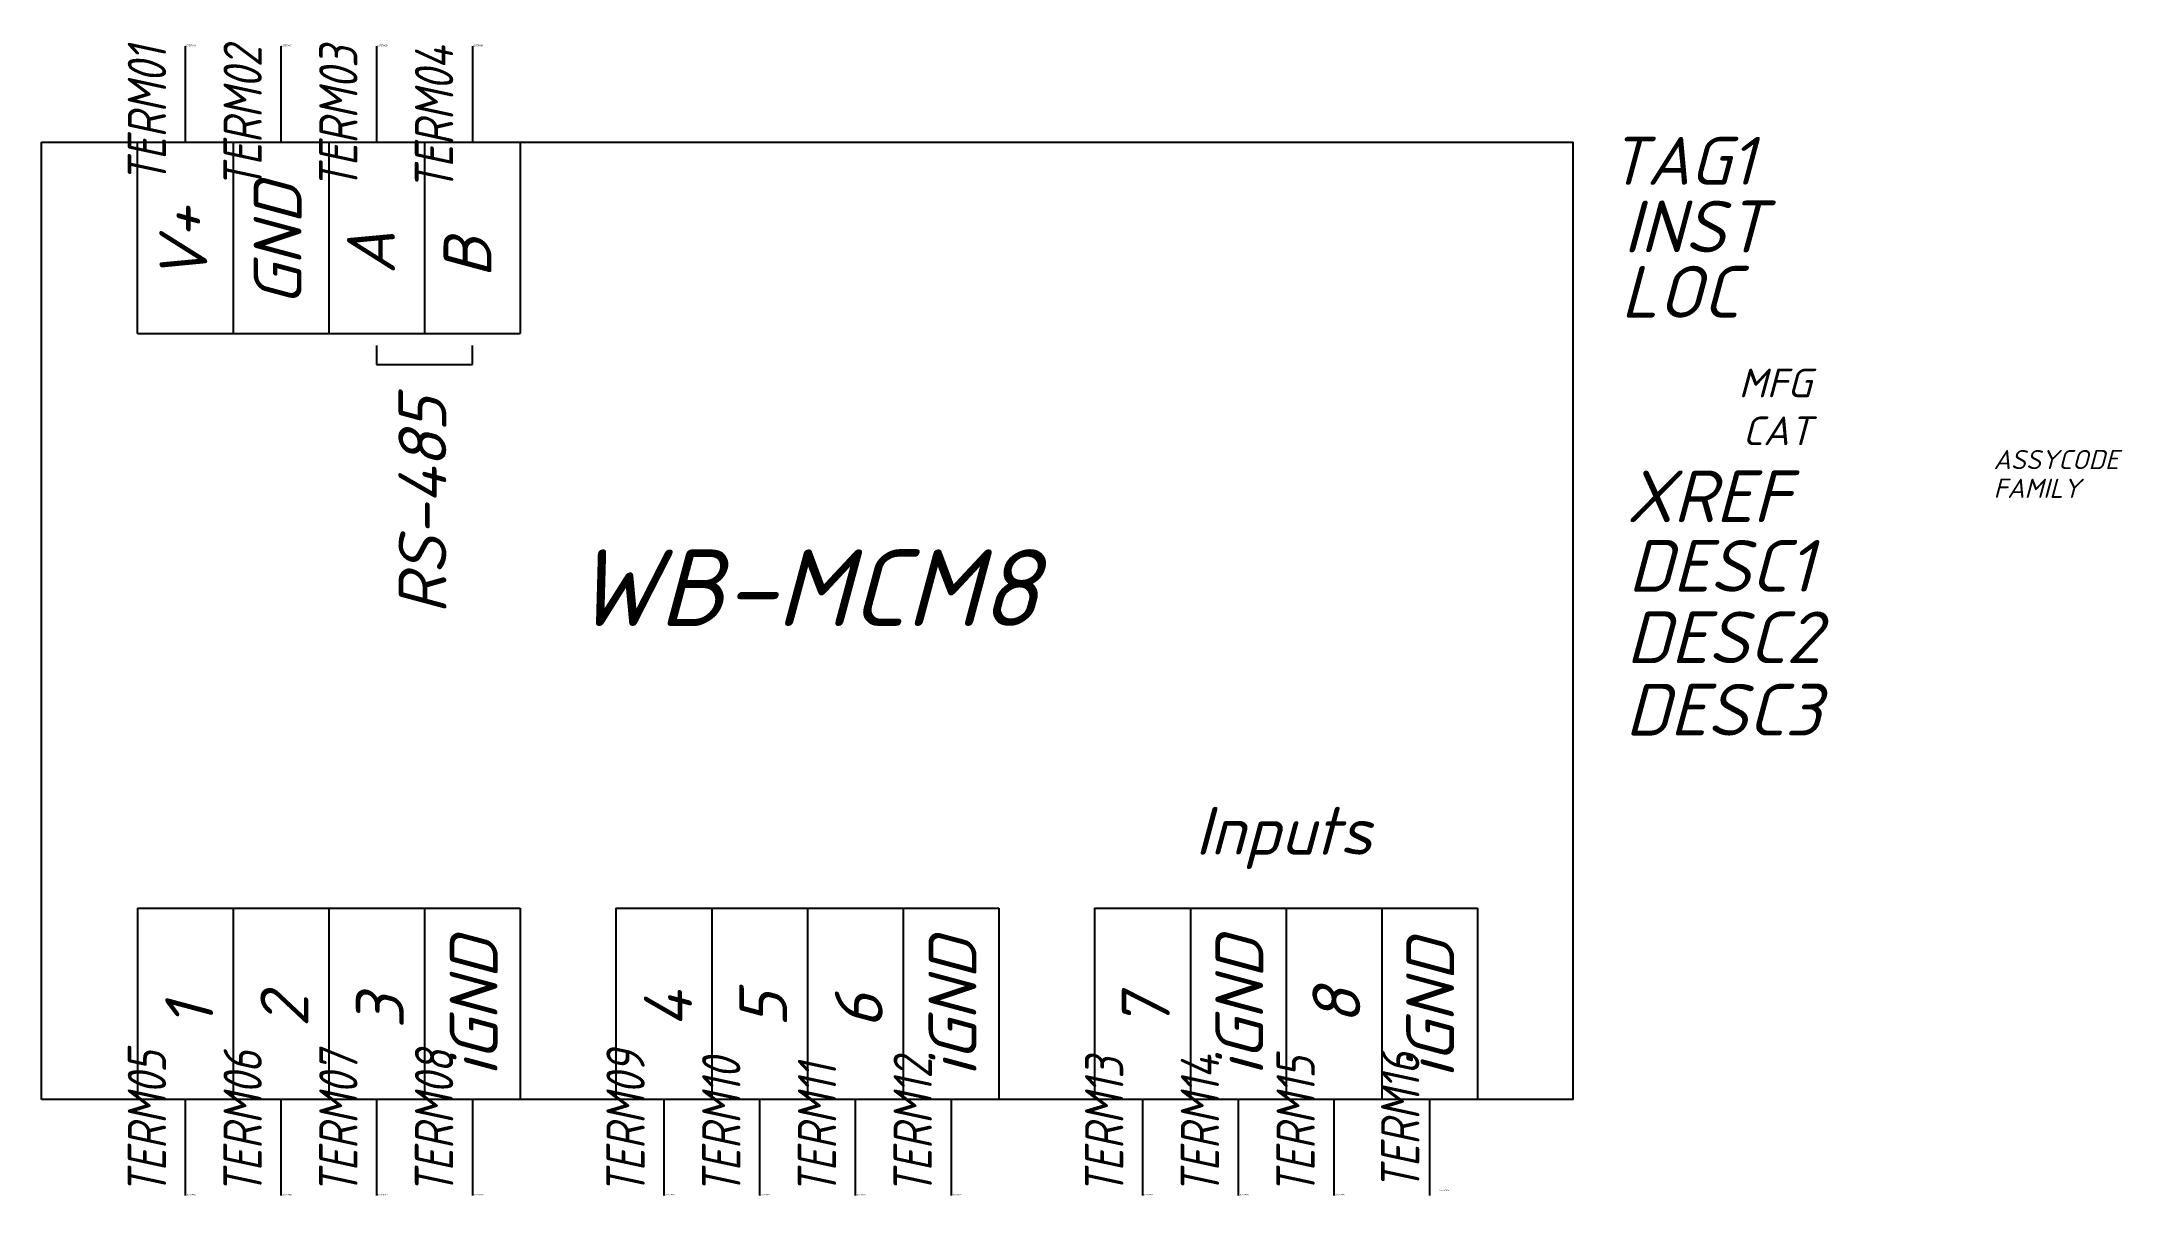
# Model space of a CAD drawing. Header units: millimetres. Extents: x -8 to 101, y -60 to 0.
import ezdxf
from ezdxf.enums import TextEntityAlignment as Align

# ---------------------------------------------------------------- set-up
doc = ezdxf.new("R2010")
doc.units = ezdxf.units.MM
doc.header["$LTSCALE"] = 6
doc.styles.add('WD_IEC', font='isocpeui.ttf', dxfattribs={"height": 2.5})
doc.styles.add('текст', font='isocpeui.ttf')

msp = doc.modelspace()

# ---------------------------------------------------------------- linework, layer by layer
for p, q in [((0, 0), (0, -5)), ((5, 0), (5, -5)), ((10, 0), (10, -5)), ((15, 0), (15, -5)), ((-7.5, -5), (72.5, -5)), ((-7.5, -55), (-7.5, -5)), ((-2.5, -15), (-2.5, -5)), ((2.5, -5), (2.5, -15)), ((7.5, -5), (7.5, -15)), ((12.5, -5), (12.5, -15)), ((17.5, -5), (17.5, -15)), ((72.5, -55), (72.5, -5)), ((-2.5, -15), (2.5, -15)), ((2.5, -15), (7.5, -15)), ((7.5, -15), (12.5, -15)), ((12.5, -15), (17.5, -15)), ((10, -15.62), (10, -16.62)), ((15, -16.62), (15, -15.62)), ((10, -16.62), (15, -16.62)), ((-2.5, -45), (2.5, -45)), ((-2.5, -45), (-2.5, -55)), ((2.5, -45), (7.5, -45)), ((2.5, -45), (2.5, -55)), ((7.5, -45), (12.5, -45)), ((7.5, -45), (7.5, -55)), ((12.5, -45), (12.5, -55)), ((12.5, -45), (17.5, -45)), ((17.5, -45), (17.5, -55)), ((22.5, -45), (27.5, -45)), ((22.5, -45), (22.5, -55)), ((27.5, -45), (32.5, -45)), ((27.5, -45), (27.5, -55)), ((32.5, -45), (37.5, -45)), ((32.5, -45), (32.5, -55)), ((37.5, -45), (37.5, -55)), ((37.5, -45), (42.5, -45)), ((42.5, -45), (42.5, -55)), ((47.5, -45), (52.5, -45)), ((47.5, -45), (47.5, -55)), ((52.5, -45), (57.5, -45)), ((52.5, -45), (52.5, -55)), ((57.5, -45), (62.5, -45)), ((57.5, -45), (57.5, -55)), ((62.5, -45), (62.5, -55)), ((62.5, -45), (67.5, -45)), ((67.5, -45), (67.5, -55)), ((72.5, -55), (-7.5, -55)), ((0, -55), (0, -60)), ((5, -55), (5, -60)), ((10, -55), (10, -60)), ((15, -55), (15, -60)), ((25, -55), (25, -60)), ((30, -55), (30, -60)), ((35, -55), (35, -60)), ((40, -55), (40, -60)), ((50, -55), (50, -60)), ((55, -55), (55, -60)), ((60, -55), (60, -60)), ((65, -55), (65, -60))]:
    msp.add_line(p, q)

# ---------------------------------------------------------------- texts
at = {"style": 'текст'}
for s, p in [('GND', (6.08, -13.56)), ('V+', (1.15, -12.36)), ('B', (15.99, -12.09)), ('A', (10.95, -11.91)), ('RS-485', (13.64, -29.65)), ('iGND', (16.32, -53.77)), ('iGND', (41.33, -53.78)), ('iGND', (56.31, -53.74)), ('iGND', (66.28, -53.87)), ('8', (61.38, -51.09)), ('1', (1.46, -51.24)), ('2', (6.43, -51.22)), ('3', (11.42, -51.3)), ('4', (26.47, -51.24)), ('5', (31.44, -51.22)), ('6', (36.43, -51.3)), ('7', (51.42, -51.33))]:
    msp.add_text(s, height=2.5, rotation=90, dxfattribs=at).set_placement(p)
msp.add_text('WB-MCM8', height=4, dxfattribs=at).set_placement((20.26, -30.27))
at = {"insert": (52.74, -39.71), "char_height": 2.5, "attachment_point": 1, "style": 'WD_IEC'}
msp.add_mtext_dynamic_manual_height_columns('Inputs', width=19.5664, gutter_width=12.5, heights=[0], dxfattribs=at)
at = {"style": 'WD_IEC', "width": 0.8}
for tag, p in [('TERM01', (-1, 0)), ('TERM02', (4, 0)), ('TERM03', (9, 0)), ('TERM04', (14, 0))]:
    msp.add_attdef(tag, text='', height=2, rotation=90, dxfattribs=at).set_placement(p, align=Align.RIGHT)
at = {"style": 'WD_IEC', "flags": 1}
for tag, p, height in [('X2TERM01', (0, 0), 0.08), ('X2TERM02', (5, 0), 0.08), ('X2TERM03', (10, 0), 0.08), ('X2TERM04', (15, 0), 0.08), ('ASSYCODE', (94.45, -22.08), 1), ('FAMILY', (94.45, -23.58), 1), ('X8TERM16', (65.46, -59.78), 0.08), ('X8TERM05', (0, -60), 0.08), ('X8TERM06', (5, -60), 0.08), ('X8TERM07', (10, -60), 0.08), ('X8TERM08', (15, -60), 0.08), ('X8TERM09', (25, -60), 0.08), ('X8TERM10', (30, -60), 0.08), ('X8TERM11', (35, -60), 0.08), ('X8TERM12', (40, -60), 0.08), ('X8TERM13', (50, -60), 0.08), ('X8TERM14', (55, -60), 0.08), ('X8TERM15', (60, -60), 0.08)]:
    msp.add_attdef(tag, p, '', height=height, dxfattribs=at)
at = {"style": 'WD_IEC'}
msp.add_attdef('TAG1', (74.37, -7.23), 'A', height=2.5, dxfattribs=at)
for tag, p in [('INST', (82.57, -10.76)), ('LOC', (81.18, -14.17)), ('XREF', (83.81, -24.85)), ('DESC1', (85.05, -28.48)), ('DESC2', (85.45, -32.21)), ('DESC3', (85.45, -35.99))]:
    msp.add_attdef(tag, text='', height=2.7, dxfattribs=at).set_placement(p, align=Align.RIGHT)
at = {"style": 'WD_IEC', "flags": 9}
for tag, text, p in [('MFG', 'Wiren Board', (84.95, -18.33)), ('CAT', 'WB-MCM8', (84.95, -20.83))]:
    msp.add_attdef(tag, text=text, height=1.5, dxfattribs=at).set_placement(p, align=Align.RIGHT)
at = {"style": 'WD_IEC', "width": 0.8}
for tag, p in [('TERM05', (-1, -60)), ('TERM06', (4, -60)), ('TERM07', (9, -60)), ('TERM08', (14, -60)), ('TERM09', (24, -60)), ('TERM10', (29, -60)), ('TERM11', (34, -60)), ('TERM12', (39, -60)), ('TERM13', (49, -60)), ('TERM14', (54, -60)), ('TERM15', (59, -60)), ('TERM16', (64.46, -59.78))]:
    msp.add_attdef(tag, p, '', height=2, rotation=90, dxfattribs=at)

doc.saveas('drawing.dxf')
